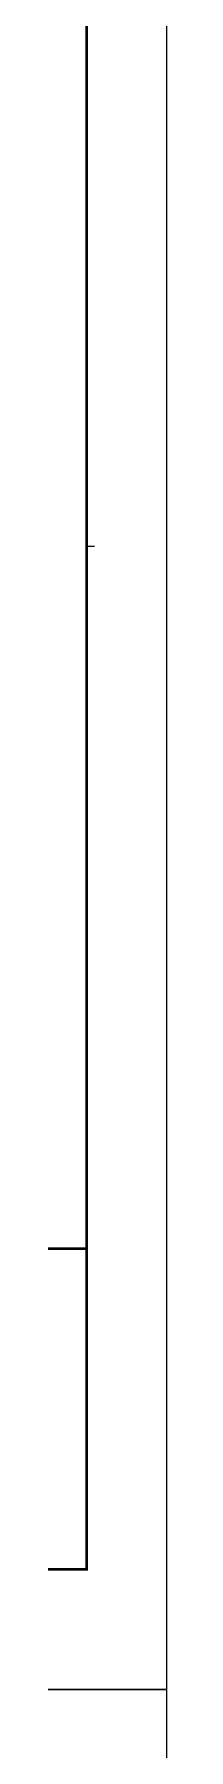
# Model space of a CAD drawing. Header units: millimetres. Extents: x 327808 to 2562540, y -728300 to 402793.
# Drawn here: x 514374 to 516989, y -306753 to -266141 of the extents above; entities that cross this region are included whole.
import ezdxf

# ---------------------------------------------------------------- set-up
doc = ezdxf.new("R2010")
doc.units = ezdxf.units.MM
doc.header["$LTSCALE"] = 140
doc.layers.add('XREBAR', color=1, linetype='Continuous')

# ---------------------------------------------------------------- blocks, each defined once
blk = doc.blocks.new('dhs_sheet2e')
at = {"color": 7}
blk.add_line((55508.9, 57331.7), (55508.9, 57531.5), dxfattribs=at)
blk.add_lwpolyline([(84000, 0), (84000, 59329.4), (0, 59329.4), (0, 0)], close=True, dxfattribs=at)
at = {"color": 30, "const_width": 64.9}
blk.add_lwpolyline([(81003.6, 57331.7), (2996.4, 57331.7), (2996.4, 1997.6), (81003.6, 1997.6)], close=True, dxfattribs=at)
blk.add_lwpolyline([(73013.1, 1997.6), (73013.1, 57331.7)], dxfattribs=at)
blk = doc.blocks.new('SDHSDHS')
at = {"color": 255, "xscale": 0.75, "yscale": 0.75, "zscale": 0.75}
blk.add_blockref('dhs_sheet2e', (0, 0), dxfattribs=at)

msp = doc.modelspace()

# ---------------------------------------------------------------- block references
at = {"layer": 'XREBAR', "xscale": 1.266666656504953, "yscale": 1.266666656504953, "zscale": 1.266666656504953, "rotation": 270}
for p in [(460626.5, -225529.6), (460626.5, -305329.6)]:
    msp.add_blockref('SDHSDHS', p, dxfattribs=at)

doc.saveas('drawing.dxf')
